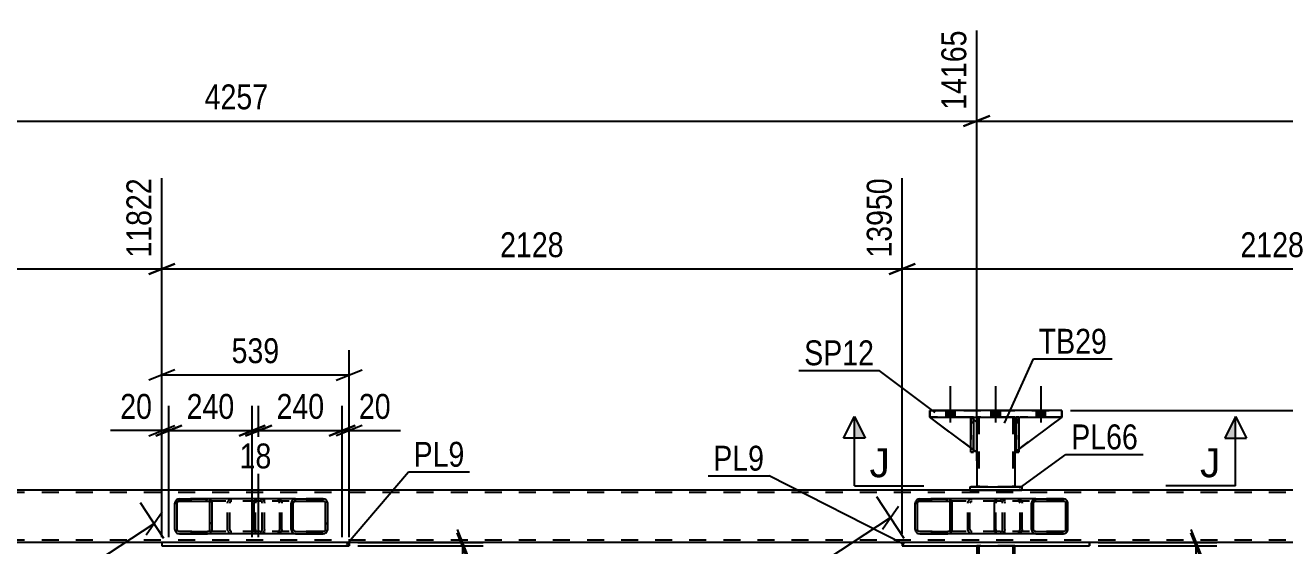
# Model space of a CAD drawing. Header units: millimetres. Extents: x -815 to 374, y -743 to 98.
# Drawn here: x -311.3 to -166.5, y -381.6 to -321.7 of the extents above; entities that cross this region are included whole.
import ezdxf

# ---------------------------------------------------------------- set-up
doc = ezdxf.new("R2010")
doc.units = ezdxf.units.MM
doc.linetypes.add('DXK_LINE_DOT2', pattern=[3.9198, 1.9599, -1.9599])
doc.styles.add('Arial', font='ARIAL.TTF', dxfattribs={"height": 0.2})
doc.styles.add('Arial Narrow', font='ARIALN.TTF', dxfattribs={"height": 0.2})

# ---------------------------------------------------------------- blocks, each defined once
blk = doc.blocks.new('Part-232933173-2653 - 2504')
at = {"color": 2, "linetype": 'Continuous'}
for p, q in [((-202.57, -370.33), (-207.3, -366.83)), ((-201.9, -367.43), (-202.25, -367.07)), ((-201.9, -367.43), (-201.9, -370.83)), ((-201.9, -370.83), (-202.25, -370.56))]:
    blk.add_line(p, q, dxfattribs=at)
at = {"color": 7, "linetype": 'DXK_LINE_DOT2'}
for p, q in [((-202.5, -366.83), (-207.3, -366.83)), ((-202.25, -367.07), (-202.5, -366.83)), ((-202.25, -370.56), (-202.57, -370.33))]:
    blk.add_line(p, q, dxfattribs=at)
blk = doc.blocks.new('Bolt-232933173-2514 - 2504')
at = {"linetype": 'Continuous'}
for points in [[(-205.42, -366.83), (-204.38, -366.83), (-204.38, -366.03), (-205.42, -366.03)], [(-205.42, -366.83), (-204.38, -366.83), (-204.38, -366.03), (-205.42, -366.03)], [(-205.42, -366.83), (-204.38, -366.83), (-204.38, -366.03), (-205.42, -366.03)], [(-200.22, -366.83), (-199.18, -366.83), (-199.18, -366.03), (-200.22, -366.03)], [(-200.22, -366.83), (-199.18, -366.83), (-199.18, -366.03), (-200.22, -366.03)], [(-195.02, -366.83), (-193.98, -366.83), (-193.98, -366.03), (-195.02, -366.03)], [(-195.02, -366.83), (-193.98, -366.83), (-193.98, -366.03), (-195.02, -366.03)], [(-195.02, -366.83), (-193.98, -366.83), (-193.98, -366.03), (-195.02, -366.03)]]:
    blk.add_hatch(color=1, dxfattribs=at).paths.add_polyline_path(points)
at = {"color": 1, "linetype": 'Continuous'}
for p, q in [((-204.9, -367.43), (-204.9, -363.23)), ((-204.9, -367.43), (-204.9, -363.23)), ((-204.9, -367.43), (-204.9, -363.23)), ((-199.7, -367.43), (-199.7, -363.23)), ((-199.7, -367.43), (-199.7, -363.23)), ((-194.5, -367.43), (-194.5, -363.23)), ((-194.5, -367.43), (-194.5, -363.23)), ((-194.5, -367.43), (-194.5, -363.23)), ((-205.42, -366.83), (-205.42, -366.03)), ((-205.42, -366.83), (-205.42, -366.03)), ((-205.42, -366.83), (-205.42, -366.03)), ((-204.38, -366.83), (-204.38, -366.03)), ((-204.38, -366.83), (-204.38, -366.03)), ((-204.38, -366.83), (-204.38, -366.03)), ((-200.22, -366.83), (-200.22, -366.03)), ((-200.22, -366.83), (-200.22, -366.03)), ((-199.18, -366.83), (-199.18, -366.03)), ((-199.18, -366.83), (-199.18, -366.03)), ((-195.02, -366.83), (-195.02, -366.03)), ((-195.02, -366.83), (-195.02, -366.03)), ((-195.02, -366.83), (-195.02, -366.03)), ((-193.98, -366.83), (-193.98, -366.03)), ((-193.98, -366.83), (-193.98, -366.03)), ((-193.98, -366.83), (-193.98, -366.03))]:
    blk.add_line(p, q, dxfattribs=at)
blk = doc.blocks.new('Part-232933173-2602 - 2504')
at = {"color": 7, "linetype": 'DXK_LINE_DOT2'}
for p, q in [((-95.8, -375.47), (-768.5, -375.47)), ((-95.8, -380.99), (-768.5, -380.99)), ((-274.07, -381.23), (-295.62, -381.23)), ((-188.94, -381.23), (-210.48, -381.23))]:
    blk.add_line(p, q, dxfattribs=at)
at = {"color": 2, "linetype": 'Continuous'}
for p, q in [((-95.8, -375.23), (-622.38, -375.23)), ((-295.62, -381.23), (-359.21, -381.23)), ((-210.48, -381.23), (-274.07, -381.23)), ((-125.35, -381.23), (-188.94, -381.23))]:
    blk.add_line(p, q, dxfattribs=at)
blk = doc.blocks.new('Part-232933173-2652 - 2504')
at = {"color": 2, "linetype": 'Continuous'}
for p, q in [((-192.1, -366.03), (-207.3, -366.03)), ((-207.3, -366.03), (-207.3, -366.83)), ((-207.3, -366.03), (-207.3, -366.03)), ((-192.1, -366.83), (-192.1, -366.03)), ((-192.1, -366.03), (-192.1, -366.03)), ((-207.3, -366.83), (-192.1, -366.83)), ((-207.3, -366.83), (-207.3, -366.83)), ((-192.1, -366.83), (-192.1, -366.83))]:
    blk.add_line(p, q, dxfattribs=at)
at = {"color": 7, "linetype": 'DXK_LINE_DOT2'}
for p, q in [((-207.3, -366.03), (-192.1, -366.03)), ((-207.3, -366.83), (-207.3, -366.03)), ((-192.1, -366.03), (-192.1, -366.83)), ((-207.3, -366.83), (-192.1, -366.83))]:
    blk.add_line(p, q, dxfattribs=at)
blk = doc.blocks.new('Part-232933173-2654 - 2504')
at = {"color": 7, "linetype": 'DXK_LINE_DOT2'}
for p, q in [((-201.9, -370.83), (-207.3, -366.83)), ((-207.3, -366.83), (-202.5, -366.83)), ((-202.5, -366.83), (-201.9, -367.43)), ((-201.9, -367.43), (-201.9, -370.83))]:
    blk.add_line(p, q, dxfattribs=at)
blk = doc.blocks.new('Part-232933173-2655 - 2504')
at = {"color": 7, "linetype": 'DXK_LINE_DOT2'}
for p, q in [((-197.5, -367.43), (-196.9, -366.83)), ((-197.5, -367.43), (-197.5, -370.83)), ((-197.05, -366.98), (-197.37, -367.3)), ((-192.1, -366.83), (-196.9, -366.83)), ((-197.5, -370.83), (-197.05, -370.5))]:
    blk.add_line(p, q, dxfattribs=at)
at = {"color": 2, "linetype": 'Continuous'}
for p, q in [((-197.37, -367.3), (-197.5, -367.43)), ((-197.5, -367.43), (-197.5, -370.83)), ((-197.5, -367.43), (-197.5, -367.43)), ((-196.9, -366.83), (-197.05, -366.98)), ((-192.1, -366.83), (-197.05, -370.5)), ((-197.37, -370.73), (-197.5, -370.83))]:
    blk.add_line(p, q, dxfattribs=at)
blk = doc.blocks.new('Part-232933173-2656 - 2504')
at = {"color": 7, "linetype": 'DXK_LINE_DOT2'}
for p, q in [((-196.9, -366.83), (-197.5, -367.43)), ((-197.5, -370.83), (-192.1, -366.83)), ((-197.5, -367.43), (-196.9, -366.83)), ((-197.5, -367.43), (-197.5, -370.83)), ((-197.5, -367.43), (-197.5, -367.43)), ((-197.5, -367.43), (-197.5, -370.83)), ((-192.1, -366.83), (-196.9, -366.83))]:
    blk.add_line(p, q, dxfattribs=at)
blk = doc.blocks.new('Part-232933173-2657 - 2504')
at = {"color": 2, "linetype": 'Continuous'}
for p, q in [((-197.05, -366.83), (-197.37, -366.83)), ((-197.37, -370.83), (-197.37, -366.83)), ((-197.05, -366.83), (-197.05, -366.83)), ((-197.05, -366.83), (-197.05, -370.83)), ((-197.05, -370.83), (-197.37, -370.83))]:
    blk.add_line(p, q, dxfattribs=at)
at = {"color": 7, "linetype": 'DXK_LINE_DOT2'}
for p, q in [((-197.37, -366.83), (-197.37, -367.43)), ((-197.05, -367.43), (-197.37, -367.43)), ((-197.37, -367.43), (-197.37, -370.83)), ((-197.05, -367.43), (-197.05, -366.83)), ((-197.05, -370.83), (-197.05, -367.43))]:
    blk.add_line(p, q, dxfattribs=at)
blk = doc.blocks.new('Part-232933173-2658 - 2504')
at = {"color": 2, "linetype": 'Continuous'}
for p, q in [((-202.25, -366.83), (-202.57, -366.83)), ((-202.57, -370.83), (-202.57, -366.83)), ((-202.25, -366.83), (-202.25, -366.83)), ((-202.25, -366.83), (-202.25, -370.83)), ((-202.25, -370.83), (-202.57, -370.83))]:
    blk.add_line(p, q, dxfattribs=at)
at = {"color": 7, "linetype": 'DXK_LINE_DOT2'}
for p, q in [((-202.57, -366.83), (-202.57, -367.43)), ((-202.25, -367.43), (-202.57, -367.43)), ((-202.57, -367.43), (-202.57, -370.83)), ((-202.25, -367.43), (-202.25, -366.83)), ((-202.25, -370.83), (-202.25, -367.43))]:
    blk.add_line(p, q, dxfattribs=at)
blk = doc.blocks.new('Part-232933173-2659 - 2504')
at = {"color": 7, "linetype": 'DXK_LINE_DOT2'}
for p, q in [((-197.37, -367.43), (-197.37, -366.83)), ((-197.37, -366.83), (-197.37, -366.83)), ((-197.37, -366.83), (-197.37, -370.83)), ((-197.37, -366.83), (-197.05, -366.83)), ((-197.37, -370.83), (-197.37, -367.43)), ((-197.37, -367.43), (-197.05, -367.43)), ((-197.05, -366.83), (-197.05, -367.43)), ((-197.05, -370.83), (-197.05, -366.83)), ((-197.05, -367.43), (-197.05, -370.83)), ((-197.37, -370.83), (-197.05, -370.83))]:
    blk.add_line(p, q, dxfattribs=at)
blk = doc.blocks.new('Part-232933173-2660 - 2504')
at = {"color": 7, "linetype": 'DXK_LINE_DOT2'}
for p, q in [((-202.57, -367.43), (-202.57, -366.83)), ((-202.57, -366.83), (-202.57, -366.83)), ((-202.57, -366.83), (-202.57, -370.83)), ((-202.57, -366.83), (-202.25, -366.83)), ((-202.57, -370.83), (-202.57, -367.43)), ((-202.57, -367.43), (-202.25, -367.43)), ((-202.25, -366.83), (-202.25, -367.43)), ((-202.25, -370.83), (-202.25, -366.83)), ((-202.25, -367.43), (-202.25, -370.83)), ((-202.57, -370.83), (-202.25, -370.83))]:
    blk.add_line(p, q, dxfattribs=at)
blk = doc.blocks.new('Part-232933173-2661 - 2504')
at = {"color": 2, "linetype": 'Continuous'}
for p, q in [((-202.7, -374.83), (-196.7, -374.83)), ((-202.7, -374.83), (-202.7, -375.23)), ((-196.7, -374.83), (-196.7, -375.23)), ((-202.7, -375.23), (-196.7, -375.23))]:
    blk.add_line(p, q, dxfattribs=at)
at = {"color": 7, "linetype": 'DXK_LINE_DOT2'}
for p, q in [((-196.7, -374.83), (-202.7, -374.83)), ((-202.7, -375.23), (-202.7, -375.23)), ((-202.7, -375.23), (-196.7, -375.23)), ((-196.7, -375.23), (-196.7, -375.23))]:
    blk.add_line(p, q, dxfattribs=at)
blk = doc.blocks.new('Part-232933173-2666 - 2504')
at = {"color": 2, "linetype": 'Continuous'}
for p, q in [((-201.9, -366.83), (-201.9, -367.43)), ((-197.5, -366.83), (-197.5, -367.43)), ((-201.9, -370.83), (-201.9, -374.83)), ((-197.5, -370.83), (-197.5, -374.83))]:
    blk.add_line(p, q, dxfattribs=at)
at = {"color": 7, "linetype": 'DXK_LINE_DOT2'}
for p, q in [((-197.5, -366.83), (-201.9, -366.83)), ((-201.9, -367.43), (-201.9, -370.83)), ((-201.66, -366.83), (-201.66, -374.83)), ((-197.74, -366.83), (-197.74, -374.83)), ((-197.5, -367.43), (-197.5, -370.83)), ((-197.5, -374.83), (-201.9, -374.83))]:
    blk.add_line(p, q, dxfattribs=at)
blk = doc.blocks.new('Part-232933173-3059 - 2504')
at = {"linetype": 'Continuous'}
h = blk.add_hatch(dxfattribs=at)
h.set_pattern_fill('', scale=0.7, style=0, pattern_type=0)
h.set_pattern_definition([(45, (-208.924, -379.9305), (-1.57154, 1.57154), [])])
h.paths.add_polyline_path([(-208.96, -379.75), (-208.92, -379.93), (-208.81, -380.09), (-208.65, -380.19), (-208.45, -380.23), (-205.22, -380.23), (-205.02, -380.19), (-204.86, -380.09), (-204.75, -379.93), (-204.71, -379.75), (-204.71, -376.71), (-204.75, -376.52), (-204.86, -376.37), (-205.02, -376.26), (-205.22, -376.23), (-208.45, -376.23), (-208.65, -376.26), (-208.81, -376.37), (-208.92, -376.52), (-208.96, -376.71)])
h.paths.add_polyline_path([(-208.69, -376.62), (-208.63, -376.54), (-208.55, -376.49), (-208.45, -376.47), (-205.22, -376.47), (-205.12, -376.49), (-205.04, -376.54), (-204.98, -376.62), (-204.96, -376.71), (-204.96, -379.75), (-204.98, -379.84), (-205.04, -379.92), (-205.12, -379.97), (-205.22, -379.99), (-208.45, -379.99), (-208.55, -379.97), (-208.63, -379.92), (-208.69, -379.84), (-208.71, -379.75), (-208.71, -376.71)])
at = {"color": 2, "linetype": 'Continuous'}
for p, q in [((-208.92, -376.52), (-208.96, -376.71)), ((-208.71, -376.71), (-208.69, -376.62)), ((-208.69, -376.62), (-208.63, -376.54)), ((-208.45, -376.23), (-208.65, -376.26)), ((-208.63, -376.54), (-208.55, -376.49)), ((-208.55, -376.49), (-208.45, -376.47)), ((-208.45, -376.23), (-205.22, -376.23)), ((-208.45, -376.47), (-205.22, -376.47)), ((-199.57, -376.23), (-205.22, -376.23)), ((-205.02, -376.26), (-205.22, -376.23)), ((-205.22, -376.47), (-205.12, -376.49)), ((-205.12, -376.49), (-205.04, -376.54)), ((-205.04, -376.54), (-204.98, -376.62)), ((-204.98, -376.62), (-204.96, -376.71)), ((-204.71, -376.71), (-204.75, -376.52)), ((-208.96, -379.75), (-208.96, -376.71)), ((-208.71, -379.75), (-208.71, -376.71)), ((-204.96, -379.75), (-204.96, -376.71)), ((-204.71, -379.75), (-204.71, -376.71)), ((-208.96, -379.75), (-208.92, -379.93)), ((-208.69, -379.84), (-208.71, -379.75)), ((-208.63, -379.92), (-208.69, -379.84)), ((-208.65, -380.19), (-208.45, -380.23)), ((-208.55, -379.97), (-208.63, -379.92)), ((-208.45, -379.99), (-208.55, -379.97)), ((-208.45, -379.99), (-205.22, -379.99)), ((-208.45, -380.23), (-205.22, -380.23)), ((-205.12, -379.97), (-205.22, -379.99)), ((-205.22, -380.23), (-205.02, -380.19)), ((-199.57, -380.23), (-205.22, -380.23)), ((-205.04, -379.92), (-205.12, -379.97)), ((-204.98, -379.84), (-205.04, -379.92)), ((-204.96, -379.75), (-204.98, -379.84)), ((-204.75, -379.93), (-204.71, -379.75))]:
    blk.add_line(p, q, dxfattribs=at)
at = {"color": 7, "linetype": 'DXK_LINE_DOT2'}
for p, q in [((-205.22, -376.23), (-208.45, -376.23)), ((-199.19, -376.47), (-208.45, -376.47)), ((-202.93, -376.71), (-202.89, -376.52)), ((-202.66, -376.62), (-202.68, -376.71)), ((-202.6, -376.54), (-202.66, -376.62)), ((-202.62, -376.26), (-202.42, -376.23)), ((-202.6, -376.54), (-202.58, -376.52)), ((-202.58, -376.52), (-202.52, -376.49)), ((-202.52, -376.49), (-202.42, -376.47)), ((-199.19, -376.23), (-199.57, -376.23)), ((-199.19, -376.23), (-198.99, -376.26)), ((-199.09, -376.49), (-199.19, -376.47)), ((-199.01, -376.54), (-199.09, -376.49)), ((-198.95, -376.62), (-199.01, -376.54)), ((-198.93, -376.71), (-198.95, -376.62)), ((-198.71, -376.52), (-198.67, -376.71)), ((-202.93, -379.75), (-202.93, -376.71)), ((-202.68, -379.75), (-202.68, -376.71)), ((-198.93, -379.75), (-198.93, -376.71)), ((-198.67, -379.75), (-198.67, -376.71)), ((-199.19, -379.99), (-208.45, -379.99)), ((-205.22, -380.23), (-208.45, -380.23)), ((-202.89, -379.93), (-202.93, -379.75)), ((-202.68, -379.75), (-202.66, -379.84)), ((-202.66, -379.84), (-202.6, -379.92)), ((-202.42, -380.23), (-202.62, -380.19)), ((-202.6, -379.92), (-202.58, -379.93)), ((-202.58, -379.93), (-202.52, -379.97)), ((-202.52, -379.97), (-202.42, -379.99)), ((-199.19, -380.23), (-199.57, -380.23)), ((-199.19, -379.99), (-199.09, -379.97)), ((-198.99, -380.19), (-199.19, -380.23)), ((-199.09, -379.97), (-199.01, -379.92)), ((-199.01, -379.92), (-198.95, -379.84)), ((-198.95, -379.84), (-198.93, -379.75)), ((-198.67, -379.75), (-198.71, -379.93))]:
    blk.add_line(p, q, dxfattribs=at)
at = {"color": 2, "linetype": 'Continuous'}
for centre, start, end in [((-208.47, -376.73), 110.7583, 155.68), ((-205.2, -376.73), 24.32, 69.2417), ((-208.47, -379.73), 204.32, 249.2417), ((-205.2, -379.73), 290.7583, 335.68)]:
    blk.add_arc(centre, 0.496, start, end, dxfattribs=at)
at = {"color": 7, "linetype": 'DXK_LINE_DOT2'}
for centre, start, end in [((-202.44, -376.73), 110.7583, 155.68), ((-199.17, -376.73), 24.32, 69.2417), ((-202.44, -379.73), 204.32, 249.2417), ((-199.17, -379.73), 290.7583, 335.68)]:
    blk.add_arc(centre, 0.496, start, end, dxfattribs=at)
blk = doc.blocks.new('Part-232933173-2785 - 2504')
at = {"color": 2, "linetype": 'Continuous'}
for p, q in [((-295.62, -381.23), (-295.62, -381.63)), ((-274.07, -381.23), (-295.62, -381.23)), ((-295.62, -381.63), (-274.07, -381.63)), ((-274.07, -381.23), (-274.07, -381.63)), ((-274.07, -381.23), (-274.07, -381.23)), ((-274.07, -381.63), (-274.07, -381.63))]:
    blk.add_line(p, q, dxfattribs=at)
at = {"color": 7, "linetype": 'DXK_LINE_DOT2'}
for p, q in [((-295.62, -381.23), (-295.62, -381.63)), ((-274.07, -381.63), (-274.07, -381.23)), ((-274.07, -381.23), (-274.07, -381.23)), ((-274.07, -381.63), (-274.07, -381.63))]:
    blk.add_line(p, q, dxfattribs=at)
blk = doc.blocks.new('Part-232933173-2790 - 2504')
at = {"color": 2, "linetype": 'Continuous'}
for p, q in [((-210.48, -381.23), (-210.48, -381.63)), ((-188.94, -381.23), (-210.48, -381.23)), ((-210.48, -381.63), (-188.94, -381.63)), ((-188.94, -381.23), (-188.94, -381.63)), ((-188.94, -381.23), (-188.94, -381.23)), ((-188.94, -381.63), (-188.94, -381.63))]:
    blk.add_line(p, q, dxfattribs=at)
at = {"color": 7, "linetype": 'DXK_LINE_DOT2'}
for p, q in [((-210.48, -381.23), (-210.48, -381.63)), ((-188.94, -381.63), (-188.94, -381.23)), ((-188.94, -381.23), (-188.94, -381.23)), ((-188.94, -381.63), (-188.94, -381.63))]:
    blk.add_line(p, q, dxfattribs=at)
blk = doc.blocks.new('Part-232933173-2918 - 2504')
at = {"linetype": 'Continuous'}
h = blk.add_hatch(dxfattribs=at)
h.set_pattern_fill('', scale=0.7, style=0, pattern_type=0)
h.set_pattern_definition([(45, (-294.0582, -379.9305), (-1.57154, 1.57154), [])])
h.paths.add_polyline_path([(-294.1, -379.75), (-294.06, -379.93), (-293.95, -380.09), (-293.78, -380.19), (-293.59, -380.23), (-290.35, -380.23), (-290.16, -380.19), (-289.99, -380.09), (-289.88, -379.93), (-289.84, -379.75), (-289.84, -376.71), (-289.88, -376.52), (-289.99, -376.37), (-290.16, -376.26), (-290.35, -376.23), (-293.59, -376.23), (-293.78, -376.26), (-293.95, -376.37), (-294.06, -376.52), (-294.1, -376.71)])
h.paths.add_polyline_path([(-293.82, -376.62), (-293.77, -376.54), (-293.68, -376.49), (-293.59, -376.47), (-290.35, -376.47), (-290.25, -376.49), (-290.17, -376.54), (-290.12, -376.62), (-290.1, -376.71), (-290.1, -379.75), (-290.12, -379.84), (-290.17, -379.92), (-290.25, -379.97), (-290.35, -379.99), (-293.59, -379.99), (-293.68, -379.97), (-293.77, -379.92), (-293.82, -379.84), (-293.84, -379.75), (-293.84, -376.71)])
at = {"color": 2, "linetype": 'Continuous'}
for p, q in [((-294.06, -376.52), (-294.1, -376.71)), ((-293.84, -376.71), (-293.82, -376.62)), ((-293.82, -376.62), (-293.77, -376.54)), ((-293.59, -376.23), (-293.78, -376.26)), ((-293.77, -376.54), (-293.68, -376.49)), ((-293.68, -376.49), (-293.59, -376.47)), ((-293.59, -376.23), (-290.35, -376.23)), ((-293.59, -376.47), (-290.35, -376.47)), ((-284.71, -376.23), (-290.35, -376.23)), ((-290.16, -376.26), (-290.35, -376.23)), ((-290.35, -376.47), (-290.25, -376.49)), ((-290.25, -376.49), (-290.17, -376.54)), ((-290.17, -376.54), (-290.12, -376.62)), ((-290.12, -376.62), (-290.1, -376.71)), ((-289.84, -376.71), (-289.88, -376.52)), ((-294.1, -379.75), (-294.1, -376.71)), ((-293.84, -379.75), (-293.84, -376.71)), ((-290.1, -379.75), (-290.1, -376.71)), ((-289.84, -379.75), (-289.84, -376.71)), ((-294.1, -379.75), (-294.06, -379.93)), ((-293.82, -379.84), (-293.84, -379.75)), ((-293.77, -379.92), (-293.82, -379.84)), ((-293.78, -380.19), (-293.59, -380.23)), ((-293.68, -379.97), (-293.77, -379.92)), ((-293.59, -379.99), (-293.68, -379.97)), ((-293.59, -379.99), (-290.35, -379.99)), ((-293.59, -380.23), (-290.35, -380.23)), ((-290.25, -379.97), (-290.35, -379.99)), ((-290.35, -380.23), (-290.16, -380.19)), ((-284.71, -380.23), (-290.35, -380.23)), ((-290.17, -379.92), (-290.25, -379.97)), ((-290.12, -379.84), (-290.17, -379.92)), ((-290.1, -379.75), (-290.12, -379.84)), ((-289.88, -379.93), (-289.84, -379.75))]:
    blk.add_line(p, q, dxfattribs=at)
at = {"color": 7, "linetype": 'DXK_LINE_DOT2'}
for p, q in [((-290.35, -376.23), (-293.59, -376.23)), ((-284.32, -376.47), (-293.59, -376.47)), ((-288.07, -376.71), (-288.03, -376.52)), ((-287.79, -376.62), (-287.81, -376.71)), ((-287.74, -376.54), (-287.79, -376.62)), ((-287.75, -376.26), (-287.55, -376.23)), ((-287.65, -376.49), (-287.74, -376.54)), ((-287.55, -376.47), (-287.65, -376.49)), ((-284.32, -376.23), (-284.71, -376.23)), ((-284.32, -376.23), (-284.12, -376.26)), ((-284.22, -376.49), (-284.32, -376.47)), ((-284.14, -376.54), (-284.22, -376.49)), ((-284.08, -376.62), (-284.14, -376.54)), ((-284.06, -376.71), (-284.08, -376.62)), ((-283.85, -376.52), (-283.81, -376.71)), ((-288.07, -379.75), (-288.07, -376.71)), ((-287.81, -379.75), (-287.81, -376.71)), ((-284.06, -379.75), (-284.06, -376.71)), ((-283.81, -379.75), (-283.81, -376.71)), ((-284.32, -379.99), (-293.59, -379.99)), ((-290.35, -380.23), (-293.59, -380.23)), ((-288.03, -379.93), (-288.07, -379.75)), ((-287.81, -379.75), (-287.79, -379.84)), ((-287.79, -379.84), (-287.74, -379.92)), ((-287.55, -380.23), (-287.75, -380.19)), ((-287.74, -379.92), (-287.71, -379.93)), ((-287.71, -379.93), (-287.65, -379.97)), ((-287.65, -379.97), (-287.55, -379.99)), ((-284.32, -380.23), (-284.71, -380.23)), ((-284.32, -379.99), (-284.22, -379.97)), ((-284.12, -380.19), (-284.32, -380.23)), ((-284.22, -379.97), (-284.14, -379.92)), ((-284.14, -379.92), (-284.08, -379.84)), ((-284.08, -379.84), (-284.06, -379.75)), ((-283.81, -379.75), (-283.85, -379.93))]:
    blk.add_line(p, q, dxfattribs=at)
at = {"color": 2, "linetype": 'Continuous'}
for centre, start, end in [((-293.61, -376.73), 110.7583, 155.68), ((-290.33, -376.73), 24.32, 69.2417), ((-293.61, -379.73), 204.32, 249.2417), ((-290.33, -379.73), 290.7583, 335.68)]:
    blk.add_arc(centre, 0.496, start, end, dxfattribs=at)
at = {"color": 7, "linetype": 'DXK_LINE_DOT2'}
for centre, start, end in [((-287.57, -376.73), 110.7583, 155.68), ((-284.3, -376.73), 24.32, 69.2417), ((-287.57, -379.73), 204.32, 249.2417), ((-284.3, -379.73), 290.7583, 335.68)]:
    blk.add_arc(centre, 0.496, start, end, dxfattribs=at)
blk = doc.blocks.new('Part-232933173-2943 - 2504')
at = {"color": 2, "linetype": 'Continuous'}
for p, q in [((-201.9, -381.63), (-201.9, -430.82)), ((-197.5, -430.82), (-197.5, -381.63)), ((-201.9, -430.82), (-197.5, -430.82))]:
    blk.add_line(p, q, dxfattribs=at)
at = {"color": 7, "linetype": 'DXK_LINE_DOT2'}
for p, q in [((-197.5, -381.63), (-201.9, -381.63)), ((-201.9, -381.63), (-201.9, -381.63)), ((-201.9, -381.63), (-201.9, -381.63)), ((-201.66, -381.63), (-201.66, -430.82)), ((-197.74, -381.63), (-197.74, -430.82)), ((-197.5, -381.63), (-197.5, -381.63)), ((-197.5, -381.63), (-197.5, -381.63)), ((-197.8, -430.82), (-197.76, -430.82)), ((-197.76, -430.82), (-197.8, -430.82)), ((-197.76, -430.82), (-197.74, -430.82)), ((-197.74, -430.82), (-197.76, -430.82))]:
    blk.add_line(p, q, dxfattribs=at)
blk = doc.blocks.new('Part-232933173-3058 - 2504')
at = {"linetype": 'Continuous'}
h = blk.add_hatch(dxfattribs=at)
h.set_pattern_fill('', scale=0.7, style=0, pattern_type=0)
h.set_pattern_definition([(45, (-195.565, -379.9305), (-1.57154, 1.57154), [])])
h.paths.add_polyline_path([(-195.6, -379.75), (-195.56, -379.93), (-195.46, -380.09), (-195.29, -380.19), (-195.1, -380.23), (-191.91, -380.23), (-191.72, -380.19), (-191.55, -380.09), (-191.45, -379.93), (-191.41, -379.75), (-191.41, -376.71), (-191.45, -376.52), (-191.55, -376.37), (-191.72, -376.26), (-191.91, -376.23), (-195.1, -376.23), (-195.29, -376.26), (-195.46, -376.37), (-195.56, -376.52), (-195.6, -376.71)])
h.paths.add_polyline_path([(-195.33, -376.62), (-195.28, -376.54), (-195.2, -376.49), (-195.1, -376.47), (-191.91, -376.47), (-191.81, -376.49), (-191.73, -376.54), (-191.68, -376.62), (-191.66, -376.71), (-191.66, -379.75), (-191.68, -379.84), (-191.73, -379.92), (-191.81, -379.97), (-191.91, -379.99), (-195.1, -379.99), (-195.2, -379.97), (-195.28, -379.92), (-195.33, -379.84), (-195.35, -379.75), (-195.35, -376.71)])
at = {"color": 2, "linetype": 'Continuous'}
for p, q in [((-199.84, -376.71), (-199.82, -376.52)), ((-199.82, -376.52), (-199.76, -376.37)), ((-199.76, -376.37), (-199.68, -376.26)), ((-199.68, -376.26), (-199.57, -376.23)), ((-195.1, -376.23), (-199.57, -376.23)), ((-195.56, -376.52), (-195.6, -376.71)), ((-195.35, -376.71), (-195.33, -376.62)), ((-195.33, -376.62), (-195.28, -376.54)), ((-195.1, -376.23), (-195.29, -376.26)), ((-195.28, -376.54), (-195.2, -376.49)), ((-195.2, -376.49), (-195.1, -376.47)), ((-195.1, -376.23), (-191.91, -376.23)), ((-195.1, -376.47), (-191.91, -376.47)), ((-191.72, -376.26), (-191.91, -376.23)), ((-191.91, -376.47), (-191.81, -376.49)), ((-191.81, -376.49), (-191.73, -376.54)), ((-191.73, -376.54), (-191.68, -376.62)), ((-191.68, -376.62), (-191.66, -376.71)), ((-191.41, -376.71), (-191.45, -376.52)), ((-199.84, -379.75), (-199.84, -376.71)), ((-195.6, -379.75), (-195.6, -376.71)), ((-195.35, -379.75), (-195.35, -376.71)), ((-191.66, -379.75), (-191.66, -376.71)), ((-191.41, -379.75), (-191.41, -376.71)), ((-199.82, -379.93), (-199.84, -379.75)), ((-199.76, -380.09), (-199.82, -379.93)), ((-199.68, -380.19), (-199.76, -380.09)), ((-199.57, -380.23), (-199.68, -380.19)), ((-195.1, -380.23), (-199.57, -380.23)), ((-195.6, -379.75), (-195.56, -379.93)), ((-195.33, -379.84), (-195.35, -379.75)), ((-195.28, -379.92), (-195.33, -379.84)), ((-195.29, -380.19), (-195.1, -380.23)), ((-195.2, -379.97), (-195.28, -379.92)), ((-195.1, -379.99), (-195.2, -379.97)), ((-195.1, -379.99), (-191.91, -379.99)), ((-195.1, -380.23), (-191.91, -380.23)), ((-191.81, -379.97), (-191.91, -379.99)), ((-191.91, -380.23), (-191.72, -380.19)), ((-191.73, -379.92), (-191.81, -379.97)), ((-191.68, -379.84), (-191.73, -379.92)), ((-191.66, -379.75), (-191.68, -379.84)), ((-191.45, -379.93), (-191.41, -379.75))]:
    blk.add_line(p, q, dxfattribs=at)
at = {"color": 7, "linetype": 'DXK_LINE_DOT2'}
for p, q in [((-199.7, -376.62), (-199.71, -376.71)), ((-199.67, -376.54), (-199.7, -376.62)), ((-199.62, -376.49), (-199.67, -376.54)), ((-199.57, -376.47), (-199.62, -376.49)), ((-191.91, -376.47), (-199.57, -376.47)), ((-198.67, -376.47), (-198.67, -376.23)), ((-197.17, -376.23), (-196.97, -376.26)), ((-197.07, -376.49), (-197.17, -376.47)), ((-196.99, -376.54), (-197.07, -376.49)), ((-196.93, -376.62), (-196.99, -376.54)), ((-196.91, -376.71), (-196.93, -376.62)), ((-196.7, -376.52), (-196.66, -376.71)), ((-191.91, -376.23), (-195.1, -376.23)), ((-199.71, -379.75), (-199.71, -376.71)), ((-196.91, -379.75), (-196.91, -376.71)), ((-196.66, -379.75), (-196.66, -376.71)), ((-199.71, -379.75), (-199.7, -379.84)), ((-199.7, -379.84), (-199.67, -379.92)), ((-199.67, -379.92), (-199.62, -379.97)), ((-199.62, -379.97), (-199.57, -379.99)), ((-191.91, -379.99), (-199.57, -379.99)), ((-198.67, -380.23), (-198.67, -379.99)), ((-197.17, -379.99), (-197.07, -379.97)), ((-196.97, -380.19), (-197.17, -380.23)), ((-197.07, -379.97), (-196.99, -379.92)), ((-196.99, -379.92), (-196.93, -379.84)), ((-196.93, -379.84), (-196.91, -379.75)), ((-196.66, -379.75), (-196.7, -379.93)), ((-191.91, -380.23), (-195.1, -380.23))]:
    blk.add_line(p, q, dxfattribs=at)
for centre, start, end in [((-197.15, -376.72), 23.8951, 68.8487), ((-197.15, -379.73), 291.1513, 336.1049)]:
    blk.add_arc(centre, 0.492, start, end, dxfattribs=at)
at = {"color": 2, "linetype": 'Continuous'}
for centre, start, end in [((-195.11, -376.72), 111.1513, 156.1049), ((-191.9, -376.72), 23.8951, 68.8487), ((-195.11, -379.73), 203.8951, 248.8487), ((-191.9, -379.73), 291.1513, 336.1049)]:
    blk.add_arc(centre, 0.492, start, end, dxfattribs=at)
blk = doc.blocks.new('Part-232933173-3060 - 2504')
at = {"linetype": 'Continuous'}
h = blk.add_hatch(dxfattribs=at)
h.set_pattern_fill('', scale=0.7, style=0, pattern_type=0)
h.set_pattern_definition([(45, (-280.6992, -379.9305), (-1.57154, 1.57154), [])])
h.paths.add_polyline_path([(-280.74, -379.75), (-280.7, -379.93), (-280.59, -380.09), (-280.43, -380.19), (-280.23, -380.23), (-277.04, -380.23), (-276.85, -380.19), (-276.69, -380.09), (-276.58, -379.93), (-276.54, -379.75), (-276.54, -376.71), (-276.58, -376.52), (-276.69, -376.37), (-276.85, -376.26), (-277.04, -376.23), (-280.23, -376.23), (-280.43, -376.26), (-280.59, -376.37), (-280.7, -376.52), (-280.74, -376.71)])
h.paths.add_polyline_path([(-280.47, -376.62), (-280.41, -376.54), (-280.33, -376.49), (-280.23, -376.47), (-277.04, -376.47), (-276.95, -376.49), (-276.87, -376.54), (-276.81, -376.62), (-276.79, -376.71), (-276.79, -379.75), (-276.81, -379.84), (-276.87, -379.92), (-276.95, -379.97), (-277.04, -379.99), (-280.23, -379.99), (-280.33, -379.97), (-280.41, -379.92), (-280.47, -379.84), (-280.49, -379.75), (-280.49, -376.71)])
at = {"color": 2, "linetype": 'Continuous'}
for p, q in [((-284.98, -376.71), (-284.96, -376.52)), ((-284.96, -376.52), (-284.9, -376.37)), ((-284.9, -376.37), (-284.81, -376.26)), ((-284.81, -376.26), (-284.71, -376.23)), ((-280.23, -376.23), (-284.71, -376.23)), ((-280.7, -376.52), (-280.74, -376.71)), ((-280.49, -376.71), (-280.47, -376.62)), ((-280.47, -376.62), (-280.41, -376.54)), ((-280.23, -376.23), (-280.43, -376.26)), ((-280.41, -376.54), (-280.33, -376.49)), ((-280.33, -376.49), (-280.23, -376.47)), ((-280.23, -376.23), (-277.04, -376.23)), ((-280.23, -376.47), (-277.04, -376.47)), ((-276.85, -376.26), (-277.04, -376.23)), ((-277.04, -376.47), (-276.95, -376.49)), ((-276.95, -376.49), (-276.87, -376.54)), ((-276.87, -376.54), (-276.81, -376.62)), ((-276.81, -376.62), (-276.79, -376.71)), ((-276.54, -376.71), (-276.58, -376.52)), ((-284.98, -379.75), (-284.98, -376.71)), ((-280.74, -379.75), (-280.74, -376.71)), ((-280.49, -379.75), (-280.49, -376.71)), ((-276.79, -379.75), (-276.79, -376.71)), ((-276.54, -379.75), (-276.54, -376.71)), ((-284.96, -379.93), (-284.98, -379.75)), ((-284.9, -380.09), (-284.96, -379.93)), ((-284.81, -380.19), (-284.9, -380.09)), ((-284.71, -380.23), (-284.81, -380.19)), ((-280.23, -380.23), (-284.71, -380.23)), ((-280.74, -379.75), (-280.7, -379.93)), ((-280.47, -379.84), (-280.49, -379.75)), ((-280.41, -379.92), (-280.47, -379.84)), ((-280.43, -380.19), (-280.23, -380.23)), ((-280.33, -379.97), (-280.41, -379.92)), ((-280.23, -379.99), (-280.33, -379.97)), ((-280.23, -379.99), (-277.04, -379.99)), ((-280.23, -380.23), (-277.04, -380.23)), ((-276.95, -379.97), (-277.04, -379.99)), ((-277.04, -380.23), (-276.85, -380.19)), ((-276.87, -379.92), (-276.95, -379.97)), ((-276.81, -379.84), (-276.87, -379.92)), ((-276.79, -379.75), (-276.81, -379.84)), ((-276.58, -379.93), (-276.54, -379.75))]:
    blk.add_line(p, q, dxfattribs=at)
at = {"color": 7, "linetype": 'DXK_LINE_DOT2'}
for p, q in [((-284.83, -376.62), (-284.84, -376.71)), ((-284.8, -376.54), (-284.83, -376.62)), ((-284.76, -376.49), (-284.8, -376.54)), ((-284.71, -376.47), (-284.76, -376.49)), ((-277.04, -376.47), (-284.71, -376.47)), ((-283.81, -376.47), (-283.81, -376.23)), ((-282.3, -376.23), (-282.11, -376.26)), ((-282.2, -376.49), (-282.3, -376.47)), ((-282.12, -376.54), (-282.2, -376.49)), ((-282.07, -376.62), (-282.12, -376.54)), ((-282.05, -376.71), (-282.07, -376.62)), ((-281.83, -376.52), (-281.8, -376.71)), ((-277.04, -376.23), (-280.23, -376.23)), ((-284.84, -379.75), (-284.84, -376.71)), ((-282.05, -379.75), (-282.05, -376.71)), ((-281.8, -379.75), (-281.8, -376.71)), ((-284.84, -379.75), (-284.83, -379.84)), ((-284.83, -379.84), (-284.8, -379.92)), ((-284.8, -379.92), (-284.76, -379.97)), ((-284.76, -379.97), (-284.71, -379.99)), ((-277.04, -379.99), (-284.71, -379.99)), ((-283.81, -380.23), (-283.81, -379.99)), ((-282.3, -379.99), (-282.2, -379.97)), ((-282.11, -380.19), (-282.3, -380.23)), ((-282.2, -379.97), (-282.12, -379.92)), ((-282.12, -379.92), (-282.07, -379.84)), ((-282.07, -379.84), (-282.05, -379.75)), ((-281.8, -379.75), (-281.83, -379.93)), ((-277.04, -380.23), (-280.23, -380.23))]:
    blk.add_line(p, q, dxfattribs=at)
for centre, start, end in [((-282.28, -376.72), 23.8951, 68.8487), ((-282.28, -379.73), 291.1513, 336.1049)]:
    blk.add_arc(centre, 0.492, start, end, dxfattribs=at)
at = {"color": 2, "linetype": 'Continuous'}
for centre, start, end in [((-280.25, -376.72), 111.1513, 156.1049), ((-277.03, -376.72), 23.8951, 68.8487), ((-280.25, -379.73), 203.8951, 248.8487), ((-277.03, -379.73), 291.1513, 336.1049)]:
    blk.add_arc(centre, 0.492, start, end, dxfattribs=at)
blk = doc.blocks.new('StraightDimension-232933173-3264 - 2504')
at = {"color": 7, "linetype": 'Continuous'}
for p, q in [((-201.9, -371.83), (-201.9, -322.29)), ((-372.17, -332.73), (-201.9, -332.73)), ((-203.4, -333.33), (-200.4, -332.13))]:
    blk.add_line(p, q, dxfattribs=at)
at = {"color": 0}
blk.add_wipeout([(-282.78, -331.98), (-282.78, -327.78), (-291.29, -327.78), (-291.29, -331.98)], dxfattribs=at)
at = {"color": 3, "style": 'Arial Narrow'}
blk.add_text('4257', height=2.863, dxfattribs=at).set_placement((-290.69, -331.38))
at = {"color": 0, "linetype": 'Continuous'}
blk.add_wipeout([(-202.5, -321.69), (-206.7, -321.69), (-206.7, -332.03), (-202.5, -332.03)], dxfattribs=at)
at = {"color": 3, "linetype": 'Continuous', "style": 'Arial Narrow'}
blk.add_text('14165', height=2.863, rotation=90.0002, dxfattribs=at).set_placement((-203.1, -331.43))
blk = doc.blocks.new('StraightDimension-232933173-26798 - 2504')
at = {"color": 7, "linetype": 'Continuous'}
for p, q in [((-210.23, -380.79), (-213.39, -375.99)), ((-212.75, -379.7), (-210.9, -377.05)), ((-244.42, -399.81), (-211.82, -378.37)), ((-242.83, -402.23), (-245.98, -397.43)), ((-243.49, -398.49), (-245.34, -401.14))]:
    blk.add_line(p, q, dxfattribs=at)
at = {"color": 0}
blk.add_wipeout([(-225.74, -386.63), (-228.05, -383.12), (-233.63, -386.79), (-231.33, -390.3)], dxfattribs=at)
at = {"color": 3, "style": 'Arial Narrow'}
blk.add_text('975', height=2.863, rotation=33.3347, dxfattribs=at).set_placement((-231.15, -389.47))
blk = doc.blocks.new('StraightDimension-232933173-3087 - 2504')
at = {"color": 7, "linetype": 'Continuous'}
for p, q in [((-177.29, -379.73), (-176.09, -382.73)), ((-176.09, -383.13), (-177.29, -380.13)), ((-187.94, -381.23), (-174.29, -381.23)), ((-187.94, -381.63), (-174.29, -381.63)), ((-176.69, -381.63), (-176.69, -381.23)), ((-176.69, -381.63), (-176.69, -387.53)), ((-176.69, -381.63), (-176.69, -387.53))]:
    blk.add_line(p, q, dxfattribs=at)
at = {"color": 0}
blk.add_wipeout([(-177.44, -382.15), (-181.64, -382.15), (-181.64, -387.01), (-177.44, -387.01)], dxfattribs=at)
at = {"color": 3, "style": 'Arial Narrow'}
blk.add_text('10', height=2.863, rotation=90.0002, dxfattribs=at).set_placement((-178.04, -386.41))
blk = doc.blocks.new('StraightDimension-232933173-3222 - 2504')
at = {"color": 7, "linetype": 'Continuous'}
for p, q in [((-261.65, -379.73), (-260.45, -382.73)), ((-260.45, -383.13), (-261.65, -380.13)), ((-273.07, -381.23), (-258.65, -381.23)), ((-273.07, -381.63), (-258.65, -381.63)), ((-261.05, -381.63), (-261.05, -381.23)), ((-261.05, -381.63), (-261.05, -387.53)), ((-261.05, -381.63), (-261.05, -387.53))]:
    blk.add_line(p, q, dxfattribs=at)
at = {"color": 0}
blk.add_wipeout([(-261.8, -382.15), (-266, -382.15), (-266, -387.01), (-261.8, -387.01)], dxfattribs=at)
at = {"color": 3, "style": 'Arial Narrow'}
blk.add_text('10', height=2.863, rotation=90.0002, dxfattribs=at).set_placement((-262.4, -386.41))
blk = doc.blocks.new('StraightDimension-232933173-3255 - 2504')
at = {"color": 7, "linetype": 'Continuous'}
for p, q in [((-201.9, -371.83), (-201.9, -322.29)), ((-83.7, -374.23), (-83.7, -322.29)), ((-200.4, -332.13), (-203.4, -333.33)), ((-201.9, -332.73), (-83.7, -332.73)), ((-85.2, -333.33), (-82.2, -332.13))]:
    blk.add_line(p, q, dxfattribs=at)
at = {"color": 0}
blk.add_wipeout([(-138.55, -331.98), (-138.55, -327.78), (-147.06, -327.78), (-147.06, -331.98)], dxfattribs=at)
at = {"color": 3, "style": 'Arial Narrow'}
blk.add_text('3633', height=2.863, dxfattribs=at).set_placement((-146.46, -331.38))
at = {"color": 0, "linetype": 'Continuous'}
blk.add_wipeout([(-84.3, -321.69), (-88.5, -321.69), (-88.5, -332.03), (-84.3, -332.03)], dxfattribs=at)
at = {"color": 3, "linetype": 'Continuous', "style": 'Arial Narrow'}
blk.add_text('17798', height=2.863, rotation=90.0002, dxfattribs=at).set_placement((-84.9, -331.43))
blk = doc.blocks.new('StraightDimension-232933173-4132 - 2504')
at = {"color": 7, "linetype": 'Continuous'}
for p, q in [((-295.62, -380.63), (-295.62, -359.1)), ((-274.07, -380.63), (-274.07, -359.1)), ((-294.12, -361.35), (-297.12, -362.55)), ((-295.62, -361.95), (-274.07, -361.95)), ((-275.57, -362.55), (-272.57, -361.35))]:
    blk.add_line(p, q, dxfattribs=at)
at = {"color": 0}
blk.add_wipeout([(-281.5, -361.2), (-281.5, -357), (-288.19, -357), (-288.19, -361.2)], dxfattribs=at)
at = {"color": 3, "style": 'Arial Narrow'}
blk.add_text('539', height=2.863, dxfattribs=at).set_placement((-287.59, -360.6))
blk = doc.blocks.new('StraightDimension-232933173-14472 - 2504')
at = {"color": 7, "linetype": 'Continuous'}
for p, q in [((-284.48, -380.63), (-284.48, -365.51)), ((-274.87, -380.63), (-274.87, -365.51)), ((-285.98, -368.96), (-282.98, -367.76)), ((-273.37, -367.76), (-276.37, -368.96)), ((-284.48, -368.36), (-274.87, -368.36))]:
    blk.add_line(p, q, dxfattribs=at)
at = {"color": 0}
blk.add_wipeout([(-276.33, -367.61), (-276.33, -363.41), (-283.02, -363.41), (-283.02, -367.61)], dxfattribs=at)
at = {"color": 3, "style": 'Arial Narrow'}
blk.add_text('240', height=2.863, dxfattribs=at).set_placement((-282.42, -367.01))
blk = doc.blocks.new('StraightDimension-232933173-25116 - 2504')
at = {"color": 7, "linetype": 'Continuous'}
for p, q in [((-295.62, -380.23), (-295.62, -339.31)), ((-380.75, -380.23), (-380.75, -341.13)), ((-379.25, -349.15), (-382.25, -350.35)), ((-380.75, -349.75), (-295.62, -349.75)), ((-297.12, -350.35), (-294.12, -349.15))]:
    blk.add_line(p, q, dxfattribs=at)
at = {"color": 0}
blk.add_wipeout([(-333.93, -349), (-333.93, -344.8), (-342.44, -344.8), (-342.44, -349)], dxfattribs=at)
at = {"color": 3, "style": 'Arial Narrow'}
blk.add_text('2128', height=2.863, dxfattribs=at).set_placement((-341.84, -348.4))
at = {"color": 0, "linetype": 'Continuous'}
blk.add_wipeout([(-296.22, -338.71), (-300.42, -338.71), (-300.42, -349.05), (-296.22, -349.05)], dxfattribs=at)
at = {"color": 3, "linetype": 'Continuous', "style": 'Arial Narrow'}
blk.add_text('11822', height=2.863, rotation=90.0002, dxfattribs=at).set_placement((-296.82, -348.45))
blk = doc.blocks.new('StraightDimension-232933173-4528 - 2504')
at = {"color": 7, "linetype": 'Continuous'}
for p, q in [((-54.83, -367.53), (-56.03, -364.53)), ((-191.1, -366.03), (-53.03, -366.03)), ((-55.43, -441.83), (-55.43, -366.03)), ((-56.03, -440.33), (-54.83, -443.33)), ((-75.52, -441.83), (-53.03, -441.83))]:
    blk.add_line(p, q, dxfattribs=at)
at = {"color": 0}
blk.add_wipeout([(-56.18, -399.67), (-60.38, -399.67), (-60.38, -408.18), (-56.18, -408.18)], dxfattribs=at)
at = {"color": 3, "style": 'Arial Narrow'}
blk.add_text('1895', height=2.863, rotation=90.0002, dxfattribs=at).set_placement((-56.78, -407.58))
blk = doc.blocks.new('StraightDimension-232933173-14471 - 2504')
at = {"color": 7, "linetype": 'Continuous'}
for p, q in [((-274.87, -380.63), (-274.87, -365.51)), ((-274.07, -380.63), (-274.07, -365.51)), ((-276.37, -368.96), (-273.37, -367.76)), ((-272.57, -367.76), (-275.57, -368.96)), ((-274.87, -368.36), (-274.07, -368.36)), ((-274.07, -368.36), (-268.17, -368.36)), ((-274.07, -368.36), (-268.17, -368.36))]:
    blk.add_line(p, q, dxfattribs=at)
at = {"color": 0}
blk.add_wipeout([(-268.69, -367.61), (-268.69, -363.41), (-273.55, -363.41), (-273.55, -367.61)], dxfattribs=at)
at = {"color": 3, "style": 'Arial Narrow'}
blk.add_text('20', height=2.863, dxfattribs=at).set_placement((-272.95, -367.01))
blk = doc.blocks.new('StraightDimension-232933173-14473 - 2504')
at = {"color": 7, "linetype": 'Continuous'}
for p, q in [((-285.21, -380.63), (-285.21, -365.96)), ((-284.48, -380.63), (-284.48, -365.96)), ((-286.71, -368.96), (-283.71, -367.76)), ((-282.98, -367.76), (-285.98, -368.96)), ((-285.21, -368.36), (-284.48, -368.36))]:
    blk.add_line(p, q, dxfattribs=at)
at = {"color": 0}
blk.add_wipeout([(-282.42, -373.31), (-282.42, -369.11), (-287.27, -369.11), (-287.27, -373.31)], dxfattribs=at)
at = {"color": 3, "style": 'Arial Narrow'}
blk.add_text('18', height=2.863, dxfattribs=at).set_placement((-286.67, -372.71))
blk = doc.blocks.new('StraightDimension-232933173-14474 - 2504')
at = {"color": 7, "linetype": 'Continuous'}
for p, q in [((-294.82, -380.63), (-294.82, -365.51)), ((-285.21, -380.63), (-285.21, -365.51)), ((-296.32, -368.96), (-293.32, -367.76)), ((-283.71, -367.76), (-286.71, -368.96)), ((-294.82, -368.36), (-285.21, -368.36))]:
    blk.add_line(p, q, dxfattribs=at)
at = {"color": 0}
blk.add_wipeout([(-286.67, -367.61), (-286.67, -363.41), (-293.36, -363.41), (-293.36, -367.61)], dxfattribs=at)
at = {"color": 3, "style": 'Arial Narrow'}
blk.add_text('240', height=2.863, dxfattribs=at).set_placement((-292.76, -367.01))
blk = doc.blocks.new('StraightDimension-232933173-14475 - 2504')
at = {"color": 7, "linetype": 'Continuous'}
for p, q in [((-295.62, -380.23), (-295.62, -365.51)), ((-294.82, -380.63), (-294.82, -365.51)), ((-297.12, -368.96), (-294.12, -367.76)), ((-293.32, -367.76), (-296.32, -368.96)), ((-295.62, -368.36), (-301.52, -368.36)), ((-295.62, -368.36), (-301.52, -368.36)), ((-295.62, -368.36), (-294.82, -368.36))]:
    blk.add_line(p, q, dxfattribs=at)
at = {"color": 0}
blk.add_wipeout([(-296.14, -367.61), (-296.14, -363.41), (-301, -363.41), (-301, -367.61)], dxfattribs=at)
at = {"color": 3, "style": 'Arial Narrow'}
blk.add_text('20', height=2.863, dxfattribs=at).set_placement((-300.4, -367.01))
blk = doc.blocks.new('StraightDimension-232933173-25006 - 2504')
at = {"color": 7, "linetype": 'Continuous'}
for p, q in [((-295.37, -380.79), (-298.08, -376.67)), ((-297.43, -380.38), (-295.59, -377.73)), ((-329.1, -400.49), (-296.51, -379.05)), ((-327.96, -402.23), (-330.67, -398.11)), ((-328.18, -399.17), (-330.03, -401.82))]:
    blk.add_line(p, q, dxfattribs=at)
at = {"color": 0}
blk.add_wipeout([(-310.43, -387.31), (-312.74, -383.8), (-318.32, -387.48), (-316.01, -390.98)], dxfattribs=at)
at = {"color": 3, "style": 'Arial Narrow'}
blk.add_text('975', height=2.863, rotation=33.3347, dxfattribs=at).set_placement((-315.84, -390.15))
blk = doc.blocks.new('StraightDimension-232933173-25114 - 2504')
at = {"color": 7, "linetype": 'Continuous'}
for p, q in [((-210.48, -380.23), (-210.48, -339.31)), ((-125.35, -380.23), (-125.35, -339.31)), ((-208.98, -349.15), (-211.98, -350.35)), ((-210.48, -349.75), (-125.35, -349.75)), ((-126.85, -350.35), (-123.85, -349.15))]:
    blk.add_line(p, q, dxfattribs=at)
at = {"color": 0}
blk.add_wipeout([(-163.66, -349), (-163.66, -344.8), (-172.17, -344.8), (-172.17, -349)], dxfattribs=at)
at = {"color": 3, "style": 'Arial Narrow'}
blk.add_text('2128', height=2.863, dxfattribs=at).set_placement((-171.57, -348.4))
at = {"color": 0, "linetype": 'Continuous'}
blk.add_wipeout([(-125.95, -338.71), (-130.15, -338.71), (-130.15, -349.05), (-125.95, -349.05)], dxfattribs=at)
at = {"color": 3, "linetype": 'Continuous', "style": 'Arial Narrow'}
blk.add_text('16079', height=2.863, rotation=90.0002, dxfattribs=at).set_placement((-126.55, -348.45))
blk = doc.blocks.new('StraightDimension-232933173-25115 - 2504')
at = {"color": 7, "linetype": 'Continuous'}
for p, q in [((-295.62, -380.23), (-295.62, -339.31)), ((-210.48, -380.23), (-210.48, -339.31)), ((-294.12, -349.15), (-297.12, -350.35)), ((-295.62, -349.75), (-210.48, -349.75)), ((-211.98, -350.35), (-208.98, -349.15))]:
    blk.add_line(p, q, dxfattribs=at)
at = {"color": 0}
blk.add_wipeout([(-248.79, -349), (-248.79, -344.8), (-257.31, -344.8), (-257.31, -349)], dxfattribs=at)
at = {"color": 3, "style": 'Arial Narrow'}
blk.add_text('2128', height=2.863, dxfattribs=at).set_placement((-256.71, -348.4))
at = {"color": 0, "linetype": 'Continuous'}
blk.add_wipeout([(-211.08, -338.71), (-215.28, -338.71), (-215.28, -349.05), (-211.08, -349.05)], dxfattribs=at)
at = {"color": 3, "linetype": 'Continuous', "style": 'Arial Narrow'}
blk.add_text('13950', height=2.863, rotation=90.0002, dxfattribs=at).set_placement((-211.68, -348.45))
blk = doc.blocks.new('Mark-232933173-2648 - 2504')
at = {"color": 0}
blk.add_wipeout([(-213.7, -360.84), (-213.7, -357.84), (-221.74, -357.84), (-221.74, -360.84)], dxfattribs=at)
blk.add_wipeout([(-213.7, -360.84), (-213.7, -357.84), (-221.74, -357.84), (-221.74, -360.84)], dxfattribs=at)
at = {"color": 30, "linetype": 'Continuous'}
for p in [(-222.34, -361.44), (-206.66, -366.28)]:
    blk.add_line(p, (-213.1, -361.44), dxfattribs=at)
at = {"color": 3, "style": 'Arial Narrow'}
blk.add_text('SP12', height=2.863, dxfattribs=at).set_placement((-221.74, -360.84))
blk = doc.blocks.new('Mark-232933173-2662 - 2504')
at = {"color": 0}
blk.add_wipeout([(-186.92, -359.51), (-186.92, -356.51), (-194.77, -356.51), (-194.77, -359.51)], dxfattribs=at)
blk.add_wipeout([(-186.92, -359.51), (-186.92, -356.51), (-194.77, -356.51), (-194.77, -359.51)], dxfattribs=at)
at = {"color": 30, "linetype": 'Continuous'}
for p, q in [((-198.7, -367.51), (-195.37, -360.11)), ((-195.37, -360.11), (-186.32, -360.11))]:
    blk.add_line(p, q, dxfattribs=at)
at = {"color": 3, "style": 'Arial Narrow'}
blk.add_text('TB29', height=2.863, dxfattribs=at).set_placement((-194.77, -359.51))
blk = doc.blocks.new('Mark-232933173-2781 - 2504')
at = {"color": 0}
blk.add_wipeout([(-260.82, -372.52), (-260.82, -369.52), (-266.66, -369.52), (-266.66, -372.52)], dxfattribs=at)
blk.add_wipeout([(-260.82, -372.52), (-260.82, -369.52), (-266.66, -369.52), (-266.66, -372.52)], dxfattribs=at)
at = {"color": 30, "linetype": 'Continuous'}
for p, q in [((-274.38, -381.47), (-267.26, -373.12)), ((-267.26, -373.12), (-260.22, -373.12))]:
    blk.add_line(p, q, dxfattribs=at)
at = {"color": 3, "style": 'Arial Narrow'}
blk.add_text('PL9', height=2.863, dxfattribs=at).set_placement((-266.66, -372.52))
blk = doc.blocks.new('Mark-232933173-2786 - 2504')
at = {"color": 0}
blk.add_wipeout([(-226.35, -372.97), (-226.35, -369.97), (-232.2, -369.97), (-232.2, -372.97)], dxfattribs=at)
blk.add_wipeout([(-226.35, -372.97), (-226.35, -369.97), (-232.2, -369.97), (-232.2, -372.97)], dxfattribs=at)
at = {"color": 30, "linetype": 'Continuous'}
for p in [(-232.8, -373.57), (-210.25, -381.47)]:
    blk.add_line(p, (-225.75, -373.57), dxfattribs=at)
at = {"color": 3, "style": 'Arial Narrow'}
blk.add_text('PL9', height=2.863, dxfattribs=at).set_placement((-232.2, -372.97))
blk = doc.blocks.new('SectionMark-232933173-4711 - 2504')
at = {"linetype": 'Continuous'}
for points in [[(-214.72, -369.23), (-215.97, -369.23), (-215.97, -366.73)], [(-172.13, -369.23), (-173.38, -369.23), (-172.13, -366.73)]]:
    blk.add_hatch(color=6, dxfattribs=at).paths.add_polyline_path(points)
at = {"color": 6, "linetype": 'Continuous'}
for p, q in [((-217.22, -369.23), (-215.97, -366.73)), ((-215.97, -374.73), (-215.97, -366.73)), ((-215.97, -366.73), (-214.72, -369.23)), ((-172.13, -366.73), (-173.38, -369.23)), ((-172.13, -374.73), (-172.13, -366.73)), ((-172.13, -366.73), (-170.88, -369.23)), ((-214.72, -369.23), (-217.22, -369.23)), ((-173.38, -369.23), (-170.88, -369.23)), ((-215.97, -374.73), (-207.97, -374.73)), ((-172.13, -374.73), (-180.13, -374.73))]:
    blk.add_line(p, q, dxfattribs=at)
at = {"color": 0, "linetype": 'Continuous'}
for points in [[(-211.88, -373.73), (-211.88, -370.23), (-214.22, -370.23), (-214.22, -373.73)], [(-173.88, -373.73), (-173.88, -370.23), (-176.21, -370.23), (-176.21, -373.73)]]:
    blk.add_wipeout(points, dxfattribs=at)
at = {"color": 3, "linetype": 'Continuous', "style": 'Arial'}
for p in [(-214.22, -373.73), (-176.21, -373.73)]:
    blk.add_text('J', height=3.34, dxfattribs=at).set_placement(p)
blk = doc.blocks.new('Mark-232933173-26966 - 2504')
at = {"color": 0}
blk.add_wipeout([(-183.36, -370.52), (-183.36, -367.52), (-191.03, -367.52), (-191.03, -370.52)], dxfattribs=at)
blk.add_wipeout([(-183.36, -370.52), (-183.36, -367.52), (-191.03, -367.52), (-191.03, -370.52)], dxfattribs=at)
at = {"color": 30, "linetype": 'Continuous'}
for p, q in [((-196.98, -374.99), (-191.63, -371.12)), ((-191.63, -371.12), (-182.76, -371.12))]:
    blk.add_line(p, q, dxfattribs=at)
at = {"color": 3, "style": 'Arial Narrow'}
blk.add_text('PL66', height=2.863, dxfattribs=at).set_placement((-191.03, -370.52))

msp = doc.modelspace()

# ---------------------------------------------------------------- block references
for name in ['Bolt-232933173-2514 - 2504', 'Part-232933173-2652 - 2504', 'Part-232933173-2653 - 2504', 'Part-232933173-2654 - 2504', 'Part-232933173-2658 - 2504', 'Part-232933173-2660 - 2504', 'Part-232933173-2666 - 2504', 'Part-232933173-2655 - 2504', 'Part-232933173-2656 - 2504', 'Part-232933173-2657 - 2504', 'Part-232933173-2659 - 2504', 'Part-232933173-2661 - 2504', 'Part-232933173-2602 - 2504', 'Part-232933173-2918 - 2504', 'Part-232933173-3060 - 2504', 'Part-232933173-3059 - 2504', 'Part-232933173-3058 - 2504', 'Part-232933173-2785 - 2504', 'Part-232933173-2790 - 2504', 'Part-232933173-2943 - 2504']:
    msp.add_blockref(name, (0, 0))

# ---------------------------------------------------------------- next in the draw order: block references
for name in ['StraightDimension-232933173-3264 - 2504', 'StraightDimension-232933173-26798 - 2504', 'StraightDimension-232933173-3222 - 2504', 'StraightDimension-232933173-3087 - 2504']:
    msp.add_blockref(name, (0, 0))

# ---------------------------------------------------------------- next in the draw order: block references
for name in ['StraightDimension-232933173-3255 - 2504', 'StraightDimension-232933173-4132 - 2504']:
    msp.add_blockref(name, (0, 0))

# ---------------------------------------------------------------- next in the draw order: block references
for name in ['StraightDimension-232933173-25116 - 2504', 'StraightDimension-232933173-14472 - 2504', 'StraightDimension-232933173-4528 - 2504']:
    msp.add_blockref(name, (0, 0))

# ---------------------------------------------------------------- next in the draw order: block references
for name in ['StraightDimension-232933173-25114 - 2504', 'StraightDimension-232933173-14471 - 2504', 'StraightDimension-232933173-14473 - 2504']:
    msp.add_blockref(name, (0, 0))

# ---------------------------------------------------------------- next in the draw order: block references
for name in ['Mark-232933173-2662 - 2504', 'StraightDimension-232933173-14474 - 2504']:
    msp.add_blockref(name, (0, 0))

# ---------------------------------------------------------------- next in the draw order: block references
msp.add_blockref('StraightDimension-232933173-14475 - 2504', (0, 0))

# ---------------------------------------------------------------- next in the draw order: block references
msp.add_blockref('StraightDimension-232933173-25006 - 2504', (0, 0))

# ---------------------------------------------------------------- next in the draw order: block references
msp.add_blockref('StraightDimension-232933173-25115 - 2504', (0, 0))

# ---------------------------------------------------------------- next in the draw order: block references
for name in ['Mark-232933173-2648 - 2504', 'Mark-232933173-2781 - 2504', 'Mark-232933173-2786 - 2504']:
    msp.add_blockref(name, (0, 0))

# ---------------------------------------------------------------- next in the draw order: block references
msp.add_blockref('SectionMark-232933173-4711 - 2504', (0, 0))

# ---------------------------------------------------------------- next in the draw order: block references
msp.add_blockref('Mark-232933173-26966 - 2504', (0, 0))

doc.saveas('drawing.dxf')
